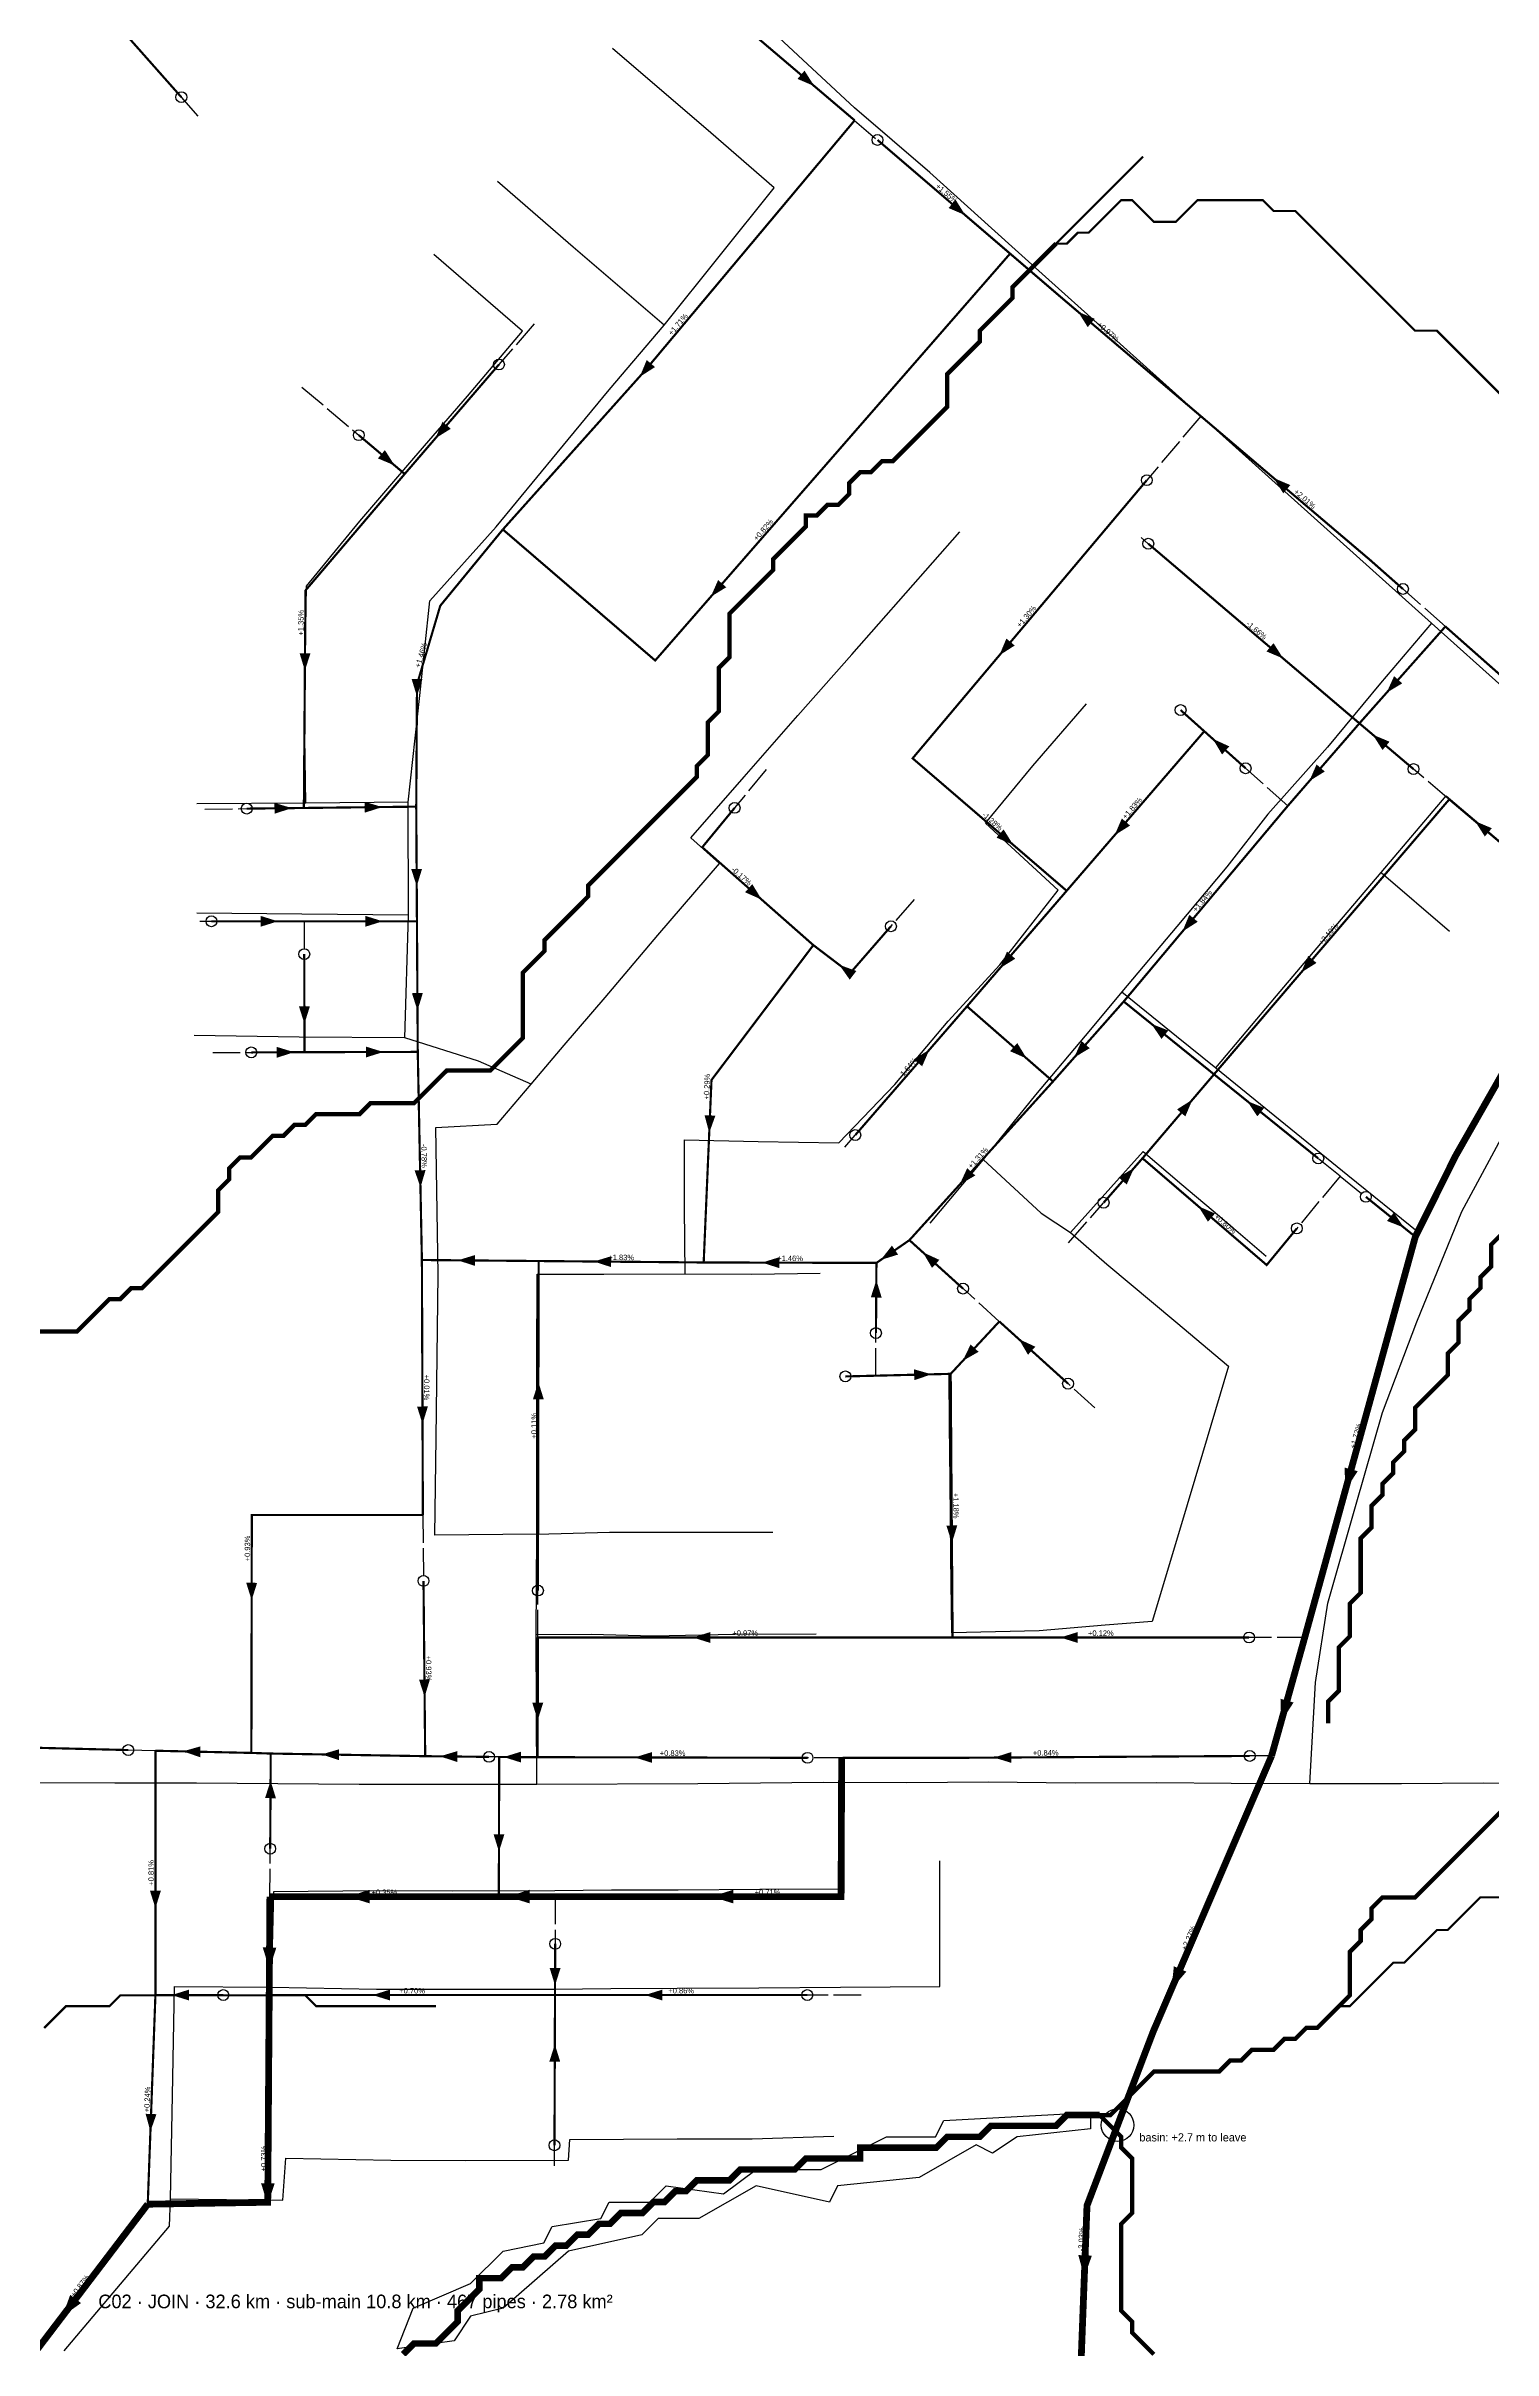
# Model space of a CAD drawing. Header units: metres. Extents: x 442821 to 452274, y 2561971 to 2571293.
# Drawn here: x 451205 to 451737, y 2568939 to 2569786 of the extents above; entities that cross this region are included whole.
import ezdxf
from ezdxf.enums import TextEntityAlignment as Align

# ---------------------------------------------------------------- set-up
doc = ezdxf.new("R2010")
doc.units = ezdxf.units.M
doc.header["$LTSCALE"] = 8
doc.linetypes.add('DASHDOT', pattern=[3.556, 2.54, -0.508, 0, -0.508])
doc.linetypes.add('DASHED', pattern=[1.524, 1.27, -0.254])
for name, color, linetype in [('A_ARROWS', 7, 'Continuous'), ('A_BASINS', 1, 'Continuous'), ('A_BRANCH', 7, 'Continuous'), ('A_BUILT_2006', 252, 'Continuous'), ('A_CATCH_LABEL', 7, 'Continuous'), ('A_GRADIENT', 8, 'Continuous'), ('A_HEAD_GAP', 8, 'Continuous'), ('A_HEADS', 8, 'Continuous'), ('A_LATERAL', 7, 'Continuous'), ('A_STREAMS', 5, 'Continuous'), ('A_SUBMAIN', 7, 'Continuous'), ('A_WADI', 4, 'Continuous')]:
    doc.layers.add(name, color=color, linetype=linetype)

msp = doc.modelspace()

# ---------------------------------------------------------------- linework, layer by layer
at = {"layer": 'A_ARROWS', "color": 2}
for points in [[(451487.22, 2569771.21), (451481.05, 2569773.84), (451483.64, 2569776.88)], [(451542.76, 2569723.71), (451536.6, 2569726.36), (451539.2, 2569729.39)], [(451584.18, 2569688.24), (451590.35, 2569685.61), (451587.76, 2569682.57)], [(451423.04, 2569664.26), (451425.61, 2569670.45), (451428.68, 2569667.88)], [(451347.88, 2569641.63), (451350.54, 2569647.78), (451353.57, 2569645.17)], [(451332.94, 2569631.68), (451326.76, 2569634.29), (451329.34, 2569637.34)], [(451656.09, 2569627.09), (451662.26, 2569624.47), (451659.67, 2569621.42)], [(451449.16, 2569583.39), (451451.86, 2569589.53), (451454.87, 2569586.9)], [(451555.27, 2569561.85), (451557.86, 2569568.04), (451560.92, 2569565.46)], [(451299.93, 2569556.23), (451297.98, 2569562.64), (451301.98, 2569562.61)], [(451659.66, 2569560.67), (451653.49, 2569563.29), (451656.08, 2569566.34)], [(451341.12, 2569546.77), (451339.16, 2569553.18), (451343.16, 2569553.16)], [(451697.65, 2569548.09), (451700.41, 2569554.2), (451703.4, 2569551.55)], [(451633.72, 2569531.16), (451639.82, 2569528.38), (451637.16, 2569525.4)], [(451692.56, 2569532.69), (451698.74, 2569530.09), (451696.16, 2569527.03)], [(451669.23, 2569515.6), (451671.91, 2569521.74), (451674.93, 2569519.12)], [(451328.34, 2569506.06), (451321.97, 2569503.99), (451321.92, 2569507.98)], [(451295.15, 2569505.67), (451288.78, 2569503.6), (451288.73, 2569507.6)], [(451597.65, 2569495.7), (451600.31, 2569501.85), (451603.34, 2569499.24)], [(451730.17, 2569500.88), (451736.35, 2569498.27), (451733.77, 2569495.22)], [(451560.38, 2569492.15), (451554.23, 2569494.81), (451556.83, 2569497.84)], [(451341.05, 2569476.91), (451339.01, 2569483.3), (451343.01, 2569483.32)], [(451467.91, 2569471.99), (451461.79, 2569474.72), (451464.43, 2569477.72)], [(451290.02, 2569464.04), (451283.62, 2569462.04), (451283.62, 2569466.04)], [(451328.54, 2569464.04), (451322.14, 2569462.04), (451322.14, 2569466.04)], [(451622.55, 2569460.25), (451625.13, 2569466.44), (451628.2, 2569463.87)], [(451555.42, 2569446.74), (451558.09, 2569452.89), (451561.12, 2569450.28)], [(451666.2, 2569445.17), (451668.84, 2569451.33), (451671.88, 2569448.73)], [(451496.38, 2569448.05), (451502.69, 2569445.77), (451500.26, 2569442.58)], [(451299.77, 2569426.33), (451297.75, 2569432.72), (451301.75, 2569432.74)], [(451341.33, 2569431.22), (451339.29, 2569437.61), (451343.29, 2569437.63)], [(451611.16, 2569426.34), (451617.4, 2569423.88), (451614.89, 2569420.77)], [(451295.98, 2569415.89), (451289.59, 2569413.86), (451289.57, 2569417.86)], [(451328.78, 2569415.98), (451322.38, 2569413.96), (451322.38, 2569417.96)], [(451529.56, 2569416.85), (451526.88, 2569410.71), (451523.86, 2569413.33)], [(451565.36, 2569413.55), (451559.23, 2569416.26), (451561.86, 2569419.27)], [(451582.75, 2569413.9), (451585.49, 2569420.02), (451588.49, 2569417.37)], [(451626.28, 2569398.46), (451623.65, 2569392.29), (451620.6, 2569394.88)], [(451646.42, 2569397.9), (451652.65, 2569395.43), (451650.14, 2569392.32)], [(451448.6, 2569386.26), (451446.87, 2569392.74), (451450.87, 2569392.57)], [(451342.42, 2569366.09), (451340.29, 2569372.45), (451344.29, 2569372.53)], [(451540.64, 2569367.16), (451543.45, 2569373.24), (451546.42, 2569370.56)], [(451604.82, 2569373.36), (451602.11, 2569367.23), (451599.1, 2569369.87)], [(451628.42, 2569359.25), (451634.58, 2569356.59), (451631.97, 2569353.56)], [(451704.06, 2569351.38), (451697.82, 2569353.84), (451700.33, 2569356.96)], [(451356.12, 2569339.36), (451362.53, 2569341.31), (451362.5, 2569337.31)], [(451406.14, 2569338.92), (451412.56, 2569340.87), (451412.53, 2569336.87)], [(451467.97, 2569338.52), (451474.38, 2569340.5), (451474.37, 2569336.5)], [(451511.64, 2569339.49), (451515.77, 2569344.77), (451518.05, 2569341.48)], [(451527.12, 2569342.34), (451533.21, 2569339.52), (451530.53, 2569336.56)], [(451510.04, 2569332.09), (451512, 2569325.68), (451508, 2569325.7)], [(451541.81, 2569302.38), (451544.7, 2569308.43), (451547.63, 2569305.71)], [(451562.41, 2569310.41), (451568.5, 2569307.59), (451565.81, 2569304.63)], [(451530.35, 2569297.44), (451524, 2569295.28), (451523.9, 2569299.28)], [(451385.78, 2569294.62), (451387.77, 2569288.22), (451383.77, 2569288.23)], [(451343.18, 2569279.2), (451341.16, 2569285.59), (451345.15, 2569285.61)], [(451682.49, 2569254.78), (451682.21, 2569263.15), (451687.03, 2569261.82)], [(451537.83, 2569235.43), (451535.79, 2569241.82), (451539.79, 2569241.85)], [(451280.35, 2569214.35), (451278.36, 2569220.76), (451282.36, 2569220.75)], [(451442.59, 2569200.65), (451448.99, 2569202.65), (451448.99, 2569198.65)], [(451577.69, 2569200.65), (451584.09, 2569202.65), (451584.09, 2569198.65)], [(451343.95, 2569178.79), (451341.89, 2569185.17), (451345.89, 2569185.21)], [(451658.9, 2569169.72), (451658.64, 2569178.1), (451663.46, 2569176.75)], [(451385.53, 2569170.24), (451383.55, 2569176.64), (451387.55, 2569176.64)], [(451255.09, 2569158.77), (451261.53, 2569160.62), (451261.44, 2569156.62)], [(451306.09, 2569157.65), (451312.52, 2569159.54), (451312.45, 2569155.54)], [(451349.56, 2569156.94), (451355.98, 2569158.87), (451355.94, 2569154.87)], [(451373.02, 2569156.69), (451379.43, 2569158.66), (451379.42, 2569154.66)], [(451421.2, 2569156.55), (451427.61, 2569158.53), (451427.6, 2569154.53)], [(451553.31, 2569156.49), (451559.69, 2569158.53), (451559.72, 2569154.53)], [(451287.31, 2569147.96), (451289.28, 2569141.55), (451285.28, 2569141.57)], [(451371.28, 2569121.9), (451369.3, 2569128.3), (451373.3, 2569128.29)], [(451244.97, 2569101.09), (451242.97, 2569107.49), (451246.97, 2569107.49)], [(451315.74, 2569105.36), (451323.74, 2569107.86), (451323.74, 2569102.86)], [(451374.55, 2569105.36), (451382.55, 2569107.86), (451382.55, 2569102.86)], [(451449.44, 2569105.36), (451457.44, 2569107.86), (451457.44, 2569102.86)], [(451286.88, 2569078.64), (451284.44, 2569086.66), (451289.44, 2569086.62)], [(451391.9, 2569072.69), (451389.93, 2569079.1), (451393.93, 2569079.08)], [(451618.57, 2569071.4), (451619.43, 2569079.73), (451624.03, 2569077.76)], [(451250.94, 2569069.15), (451257.34, 2569071.15), (451257.34, 2569067.15)], [(451324.84, 2569069.15), (451331.24, 2569071.15), (451331.24, 2569067.15)], [(451425, 2569069.15), (451431.4, 2569071.15), (451431.4, 2569067.15)], [(451391.83, 2569051.05), (451393.81, 2569044.64), (451389.81, 2569044.66)], [(451243.13, 2569019.01), (451241.36, 2569025.48), (451245.36, 2569025.33)], [(451286.26, 2568991.96), (451283.82, 2568999.97), (451288.82, 2568999.94)], [(451586.5, 2568965.43), (451584.31, 2568973.52), (451589.3, 2568973.33)], [(451210.78, 2568951.02), (451213.64, 2568958.9), (451217.62, 2568955.87)]]:
    msp.add_solid(points, dxfattribs=at)
at = {"layer": 'A_BASINS', "color": 1}
msp.add_circle((451598.75, 2569021.32), 6, dxfattribs=at)
at = {"layer": 'A_BRANCH', "color": 2, "const_width": 0.8}
for points in [[(451510.46, 2569751.4), (451559.22, 2569709.59)], [(451703.65, 2569586.26), (451691.54, 2569596.96), (451629.33, 2569649.83)], [(451609.49, 2569626.27), (451564.93, 2569573.33), (451523.41, 2569524.01)], [(451645.82, 2569520.33), (451630.62, 2569533.93)], [(451707.55, 2569520.02), (451687.66, 2569536.84)], [(451299.69, 2569451.96), (451299.81, 2569415.91)], [(451664.65, 2569351.09), (451653.56, 2569337.63), (451607.91, 2569376.89)], [(451690.03, 2569362.71), (451708.22, 2569348.02)], [(451541.91, 2569328.95), (451522.21, 2569346.78)], [(451509.91, 2569312.61), (451510.08, 2569338.41)], [(451343.54, 2569221.47), (451344.16, 2569157)], [(451234.98, 2569159.25), (451154.52, 2569161.26), (451145.15, 2569161.18)], [(451287.17, 2569122.95), (451287.37, 2569157.97)], [(451367.65, 2569156.74), (451344.16, 2569157)], [(451484.74, 2569156.39), (451385.51, 2569156.64)], [(451647.33, 2569157.08), (451538.74, 2569156.39), (451497.29, 2569156.36)], [(451391.96, 2569087.99), (451391.89, 2569069.15)], [(451269.91, 2569069.15), (451244.97, 2569069.15)]]:
    msp.add_lwpolyline(points, dxfattribs=at)
at = {"layer": 'A_BRANCH', "color": 2, "linetype": 'DASHED', "const_width": 0.8}
for points in [[(451385.63, 2569217.91), (451385.68, 2569244.89), (451385.87, 2569339.1)], [(451647.1, 2569200.65), (451581.12, 2569200.65), (451538.08, 2569200.65)]]:
    msp.add_lwpolyline(points, dxfattribs=at)
at = {"layer": 'A_BUILT_2006', "color": 252}
for points in [[(451502.01, 2569763.24), (451474.29, 2569788.98)], [(451449.14, 2569753.97), (451413.03, 2569785.07)], [(451529.76, 2569739.37), (451502.01, 2569763.24)], [(451472.52, 2569733.83), (451449.14, 2569753.97)], [(451552.34, 2569718.95), (451529.76, 2569739.37)], [(451398.53, 2569711.99), (451370.7, 2569736.07)], [(451432.06, 2569683.27), (451472.52, 2569733.83)], [(451432.06, 2569683.27), (451398.53, 2569711.99)], [(451572.24, 2569701.09), (451552.34, 2569718.95)], [(451380, 2569681.07), (451347.38, 2569709.24)], [(451592.52, 2569682.89), (451572.24, 2569701.09)], [(451359.73, 2569657.18), (451380, 2569681.07)], [(451411.76, 2569659.47), (451432.06, 2569683.27)], [(451615.42, 2569662.34), (451592.52, 2569682.89)], [(451637.44, 2569642.59), (451615.42, 2569662.34)], [(451340, 2569634.36), (451359.73, 2569657.18)], [(451392.63, 2569636.36), (451411.76, 2569659.47)], [(451370.24, 2569609.16), (451392.63, 2569636.36)], [(451660.27, 2569622.1), (451637.44, 2569642.59)], [(451320.14, 2569611.14), (451340, 2569634.36)], [(451680.62, 2569603.84), (451660.27, 2569622.1)], [(451300.49, 2569587.32), (451320.14, 2569611.14)], [(451345.91, 2569581.86), (451370.24, 2569609.16)], [(451520.87, 2569584.73), (451540.7, 2569607.24)], [(451714.2, 2569573.71), (451680.62, 2569603.84)], [(451300.01, 2569556.95), (451300.49, 2569587.32)], [(451501.05, 2569562.21), (451520.87, 2569584.73)], [(451342.16, 2569547.06), (451345.91, 2569581.86)], [(451714.2, 2569573.71), (451695.41, 2569551.6)], [(451741.25, 2569549.43), (451714.2, 2569573.71)], [(451481.22, 2569539.7), (451501.05, 2569562.21)], [(451299.96, 2569531.79), (451300.01, 2569556.95)], [(451695.41, 2569551.6), (451675.94, 2569528.12)], [(451337.94, 2569507.82), (451342.16, 2569547.06)], [(451567.55, 2569521.27), (451587.32, 2569543.98)], [(451461.4, 2569517.18), (451481.22, 2569539.7)], [(451300.26, 2569507.49), (451299.96, 2569531.79)], [(451675.94, 2569528.12), (451653.96, 2569503.41)], [(451441.83, 2569494.71), (451461.4, 2569517.18)], [(451550.18, 2569500.16), (451567.55, 2569521.27)], [(451695.62, 2569482.02), (451719.61, 2569510.22)], [(451719.61, 2569510.22), (451738.82, 2569493.92)], [(451300.26, 2569507.49), (451260.21, 2569507.29)], [(451337.94, 2569507.82), (451300.26, 2569507.49)], [(451338.03, 2569466.27), (451337.94, 2569507.82)], [(451576.86, 2569475.5), (451550.18, 2569500.16)], [(451653.96, 2569503.41), (451638.97, 2569484.06)], [(451452.42, 2569485.29), (451441.83, 2569494.71)], [(451429.72, 2569458.92), (451452.42, 2569485.29)], [(451638.97, 2569484.06), (451620.54, 2569462.1)], [(451555.4, 2569448.04), (451576.86, 2569475.5)], [(451673.46, 2569455.84), (451695.62, 2569482.02)], [(451695.62, 2569482.02), (451720.74, 2569460.45)], [(451298.84, 2569466.61), (451260.17, 2569467.03)], [(451338.03, 2569466.27), (451298.84, 2569466.61)], [(451336.68, 2569421.24), (451338.03, 2569466.27)], [(451410.28, 2569436.07), (451429.72, 2569458.92)], [(451620.54, 2569462.1), (451600.36, 2569438.05)], [(451657.21, 2569436.68), (451673.46, 2569455.84)], [(451536.48, 2569427.31), (451555.4, 2569448.04)], [(451395.32, 2569418.48), (451410.28, 2569436.07)], [(451600.36, 2569438.05), (451588.75, 2569424.21)], [(451600.36, 2569438.05), (451620.41, 2569421.78)], [(451634.83, 2569410.21), (451657.21, 2569436.68)], [(451516.9, 2569404.06), (451536.48, 2569427.31)], [(451588.75, 2569424.21), (451568.61, 2569400.22)], [(451297.84, 2569421.39), (451259.18, 2569422.04)], [(451336.68, 2569421.24), (451297.84, 2569421.39)], [(451363.77, 2569412.58), (451336.68, 2569421.24)], [(451383.07, 2569404.09), (451395.32, 2569418.48)], [(451620.41, 2569421.78), (451634.83, 2569410.21)], [(451383.07, 2569404.09), (451363.77, 2569412.58)], [(451634.83, 2569410.21), (451658.52, 2569390.87)], [(451370.56, 2569389.39), (451370.67, 2569389.43), (451383.07, 2569404.09)], [(451496.31, 2569382.63), (451516.9, 2569404.06)], [(451568.61, 2569400.22), (451549.35, 2569376.42)], [(451348.04, 2569388.17), (451370.56, 2569389.39)], [(451658.52, 2569390.87), (451683.44, 2569370.66)], [(451725.29, 2569357.29), (451744.81, 2569393.43)], [(451348.91, 2569334.12), (451348.04, 2569388.17)], [(451439.53, 2569358.73), (451439.46, 2569383.73)], [(451439.46, 2569383.73), (451466.57, 2569383.05)], [(451466.57, 2569383.05), (451496.31, 2569382.63)], [(451549.35, 2569376.42), (451529.73, 2569353.06)], [(451549.35, 2569376.42), (451570.62, 2569356.71)], [(451596.24, 2569366.16), (451608.13, 2569379.4)], [(451608.13, 2569379.4), (451622.41, 2569367.28)], [(451581.38, 2569349.57), (451596.24, 2569366.16)], [(451622.41, 2569367.28), (451636.17, 2569355.61)], [(451683.44, 2569370.66), (451709.56, 2569349.61)], [(451439.79, 2569334.39), (451439.53, 2569358.73)], [(451570.62, 2569356.71), (451581.38, 2569349.57)], [(451636.17, 2569355.61), (451653.33, 2569340.92)], [(451708.76, 2569316.79), (451725.29, 2569357.29)], [(451581.38, 2569349.57), (451594.83, 2569337.95)], [(451348.55, 2569304.12), (451348.91, 2569334.12)], [(451385.19, 2569301.69), (451385.3, 2569334.26)], [(451385.3, 2569334.26), (451409.79, 2569334.32)], [(451409.79, 2569334.32), (451439.79, 2569334.39)], [(451439.79, 2569334.39), (451464.3, 2569334.26)], [(451464.3, 2569334.26), (451489.41, 2569334.61)], [(451594.83, 2569337.95), (451620.21, 2569316.74)], [(451620.21, 2569316.74), (451639.54, 2569300.46)], [(451696.12, 2569283.37), (451708.76, 2569316.79)], [(451348.19, 2569274.12), (451348.55, 2569304.12)], [(451385.22, 2569271.69), (451385.19, 2569301.69)], [(451536.94, 2569278.9), (451536.84, 2569297.39)], [(451639.54, 2569300.46), (451629.93, 2569268.27)], [(451686.49, 2569249.67), (451696.12, 2569283.37)], [(451347.76, 2569238.31), (451348.19, 2569274.12)], [(451385.24, 2569238.65), (451385.22, 2569271.69)], [(451537.17, 2569258.25), (451536.94, 2569278.9)], [(451629.93, 2569268.27), (451621.51, 2569240.04)], [(451537.47, 2569230.31), (451537.17, 2569258.25)], [(451676.1, 2569213.3), (451686.49, 2569249.67)], [(451385.24, 2569238.65), (451347.76, 2569238.31)], [(451384.97, 2569201.77), (451385.24, 2569238.65)], [(451385.24, 2569238.65), (451411.94, 2569239.36)], [(451411.94, 2569239.36), (451441.94, 2569239.39)], [(451441.94, 2569239.39), (451471.94, 2569239.41)], [(451621.51, 2569240.04), (451611.49, 2569206.51)], [(451537.78, 2569202.4), (451537.47, 2569230.31)], [(451671.46, 2569184.1), (451676.1, 2569213.3)], [(451569.89, 2569203.04), (451537.78, 2569202.4)], [(451594.17, 2569205.15), (451569.89, 2569203.04)], [(451611.49, 2569206.51), (451594.17, 2569205.15)], [(451384.97, 2569201.77), (451405.19, 2569201.85)], [(451385.22, 2569146.7), (451384.97, 2569201.77)], [(451405.19, 2569201.85), (451427.89, 2569201.27)], [(451427.89, 2569201.27), (451457.88, 2569201.9)], [(451457.88, 2569201.9), (451487.88, 2569202.01)], [(451669.47, 2569146.94), (451671.46, 2569184.1)], [(451199.98, 2569147.34), (451230.01, 2569147.21)], [(451230.01, 2569147.21), (451260.04, 2569147.23)], [(451260.04, 2569147.23), (451290.02, 2569146.96)], [(451290.02, 2569146.96), (451319.92, 2569146.7)], [(451319.92, 2569146.7), (451385.22, 2569146.7)], [(451385.22, 2569146.7), (451444.35, 2569147)], [(451444.35, 2569147), (451490.54, 2569147.4)], [(451490.54, 2569147.4), (451521.2, 2569147.32)], [(451521.2, 2569147.32), (451551.2, 2569147.52)], [(451551.2, 2569147.52), (451583.14, 2569147.16)], [(451583.14, 2569147.16), (451613.14, 2569147.36)], [(451613.14, 2569147.36), (451640.47, 2569147.02)], [(451640.47, 2569147.02), (451669.47, 2569146.94)], [(451669.47, 2569146.94), (451703.12, 2569146.96)], [(451703.12, 2569146.96), (451733.12, 2569147.16)], [(451733.12, 2569147.16), (451763.19, 2569146.98)], [(451533.42, 2569096.49), (451533.42, 2569118.47)], [(451287.67, 2569072.07), (451288.51, 2569107.26)], [(451288.51, 2569107.26), (451326.52, 2569107.57)], [(451326.52, 2569107.57), (451354.07, 2569107.5)], [(451354.07, 2569107.5), (451391.83, 2569107.57)], [(451391.83, 2569107.57), (451412.72, 2569107.79)], [(451412.72, 2569107.79), (451437.15, 2569107.88)], [(451437.15, 2569107.88), (451467.15, 2569108.08)], [(451467.15, 2569108.08), (451497.14, 2569108.27)], [(451533.42, 2569072.29), (451533.42, 2569096.49)], [(451251.28, 2569032.25), (451252.04, 2569072.33)], [(451252.04, 2569072.33), (451287.67, 2569072.07)], [(451287.67, 2569072.07), (451326.24, 2569071.35)], [(451326.24, 2569071.35), (451353.79, 2569071.28)], [(451353.79, 2569071.28), (451391.55, 2569071.35)], [(451391.55, 2569071.35), (451412.44, 2569071.57)], [(451412.44, 2569071.57), (451436.87, 2569071.65)], [(451436.87, 2569071.65), (451466.87, 2569071.85)], [(451466.87, 2569071.85), (451496.87, 2569072.05)], [(451496.87, 2569072.05), (451533.42, 2569072.29)], [(451250.49, 2568994.19), (451251.28, 2569032.25)], [(451464.4, 2569016.26), (451494.46, 2569017.21)], [(451250.49, 2568994.19), (451291.8, 2568993.74), (451292.97, 2569009.13)], [(451292.97, 2569009.13), (451331.54, 2569008.42)], [(451331.54, 2569008.42), (451359.08, 2569008.35)], [(451359.08, 2569008.35), (451396.84, 2569008.42)], [(451396.84, 2569008.42), (451397.3, 2569016)], [(451397.3, 2569016), (451436.86, 2569016.33)], [(451436.86, 2569016.33), (451464.4, 2569016.26)], [(451250.15, 2568984.12), (451250.49, 2568994.19)], [(451230.8, 2568961.2), (451250.15, 2568984.12)], [(451211.45, 2568938.27), (451230.8, 2568961.2)]]:
    msp.add_lwpolyline(points, dxfattribs=at)
at = {"layer": 'A_HEAD_GAP', "color": 8, "linetype": 'DASHED'}
for points in [[(451260.72, 2569760.12), (451254.5, 2569767.14)], [(451502.07, 2569758.59), (451510.46, 2569751.4)], [(451384.19, 2569683.8), (451371.28, 2569668.81)], [(451298.86, 2569660.48), (451319.76, 2569642.82)], [(451629.33, 2569649.83), (451609.49, 2569626.27)], [(451607.36, 2569605.17), (451610.04, 2569602.9)], [(451719.27, 2569572.45), (451703.65, 2569586.26)], [(451469.52, 2569519.84), (451457.94, 2569505.75)], [(451661.31, 2569506.47), (451645.82, 2569520.33)], [(451720.7, 2569508.89), (451707.55, 2569520.02)], [(451263.16, 2569505.3), (451278.55, 2569505.48)], [(451523.92, 2569472.01), (451515.41, 2569462.22)], [(451261.26, 2569464.04), (451265.57, 2569464.04)], [(451299.65, 2569464.04), (451299.69, 2569451.96)], [(451266.02, 2569415.75), (451280.23, 2569415.82)], [(451498.43, 2569380.97), (451502.29, 2569385.42)], [(451680.54, 2569370.36), (451672.53, 2569376.83)], [(451680.54, 2569370.36), (451664.65, 2569351.09)], [(451680.54, 2569370.36), (451690.03, 2569362.71)], [(451580.71, 2569345.83), (451593.6, 2569360.55)], [(451555.26, 2569316.87), (451541.91, 2569328.95)], [(451509.8, 2569296.93), (451509.91, 2569312.61)], [(451590.34, 2569285.14), (451580.55, 2569294)], [(451343.31, 2569245.68), (451343.54, 2569221.47)], [(451385.59, 2569200.65), (451385.63, 2569217.91)], [(451667.55, 2569200.65), (451647.1, 2569200.65)], [(451244.98, 2569159), (451234.98, 2569159.25)], [(451371.37, 2569156.7), (451367.65, 2569156.74)], [(451497.29, 2569156.36), (451484.74, 2569156.39)], [(451655.37, 2569157.13), (451647.33, 2569157.08)], [(451287.07, 2569105.36), (451287.17, 2569122.95)], [(451392.01, 2569105.36), (451391.96, 2569087.99)], [(451286.81, 2569069.15), (451269.91, 2569069.15)], [(451504.48, 2569069.15), (451484.66, 2569069.15)], [(451391.68, 2569006.4), (451391.7, 2569013.9)]]:
    msp.add_lwpolyline(points, dxfattribs=at)
at = {"layer": 'A_HEADS', "color": 2}
for centre in [(451254.5, 2569767.14), (451510.46, 2569751.4), (451371.28, 2569668.81), (451319.76, 2569642.82), (451609.49, 2569626.27), (451610.04, 2569602.9), (451703.65, 2569586.26), (451621.91, 2569541.73), (451645.82, 2569520.33), (451707.55, 2569520.02), (451278.55, 2569505.48), (451457.94, 2569505.75), (451265.57, 2569464.04), (451515.41, 2569462.22), (451299.69, 2569451.96), (451280.23, 2569415.82), (451502.29, 2569385.42), (451672.53, 2569376.83), (451690.03, 2569362.71), (451593.6, 2569360.55), (451664.65, 2569351.09), (451541.91, 2569328.95), (451509.91, 2569312.61), (451498.65, 2569296.66), (451580.55, 2569294), (451343.54, 2569221.47), (451385.63, 2569217.91), (451647.1, 2569200.65), (451234.98, 2569159.25), (451367.65, 2569156.74), (451484.74, 2569156.39), (451647.33, 2569157.08), (451287.17, 2569122.95), (451391.96, 2569087.99), (451269.91, 2569069.15), (451484.66, 2569069.15), (451391.7, 2569013.9)]:
    msp.add_circle(centre, 2, dxfattribs=at)
at = {"layer": 'A_LATERAL', "color": 2, "linetype": 'DASHDOT', "const_width": 0.8}
for points in [[(451254.5, 2569767.14), (451209.49, 2569817.95)], [(451319.76, 2569642.82), (451336.63, 2569628.56)], [(451610.04, 2569602.9), (451687.66, 2569536.84)], [(451621.91, 2569541.73), (451630.62, 2569533.93)], [(451523.41, 2569524.01), (451523.38, 2569523.98), (451580.02, 2569475.26)], [(451278.55, 2569505.48), (451299.55, 2569505.72)], [(451299.55, 2569505.72), (451340.87, 2569506.21)], [(451457.94, 2569505.75), (451446.03, 2569491.27), (451486.88, 2569455.28)], [(451265.57, 2569464.04), (451299.65, 2569464.04)], [(451502.29, 2569385.42), (451543.38, 2569432.77)], [(451543.38, 2569432.77), (451575, 2569405.13)], [(451280.23, 2569415.82), (451299.81, 2569415.91)], [(451299.81, 2569415.91), (451341.43, 2569416.01)], [(451341.43, 2569416.01), (451342.95, 2569339.48)], [(451607.91, 2569376.89), (451634.2, 2569407.76)], [(451593.6, 2569360.55), (451607.91, 2569376.89)], [(451580.55, 2569294), (451555.26, 2569316.87)], [(451498.65, 2569296.66), (451509.8, 2569296.93)], [(451509.8, 2569296.93), (451537.38, 2569297.61)], [(451391.7, 2569013.9), (451391.89, 2569069.15)]]:
    msp.add_lwpolyline(points, dxfattribs=at)
at = {"layer": 'A_LATERAL', "color": 2, "const_width": 0.8}
for points in [[(451457.32, 2569796.63), (451502.07, 2569758.59)], [(451502.07, 2569758.59), (451424.55, 2569666.08), (451372.72, 2569608.14)], [(451559.22, 2569709.59), (451428.73, 2569559.96), (451372.72, 2569608.14)], [(451629.33, 2569649.83), (451577.99, 2569693.5), (451559.22, 2569709.59)], [(451371.28, 2569668.81), (451336.63, 2569628.56)], [(451336.63, 2569628.56), (451300.15, 2569585.72), (451299.55, 2569505.72)], [(451372.72, 2569608.14), (451349.71, 2569580.1), (451341.15, 2569551.16), (451340.87, 2569506.21)], [(451719.27, 2569572.45), (451687.66, 2569536.84)], [(451775.27, 2569522.96), (451719.27, 2569572.45)], [(451630.62, 2569533.93), (451580.02, 2569475.26)], [(451687.66, 2569536.84), (451661.31, 2569506.47)], [(451720.7, 2569508.89), (451634.2, 2569407.76)], [(451661.31, 2569506.47), (451601, 2569434.55)], [(451580.02, 2569475.26), (451543.38, 2569432.77)], [(451341.13, 2569464.04), (451341.43, 2569416.01)], [(451515.41, 2569462.22), (451500.42, 2569444.98), (451486.88, 2569455.28)], [(451601, 2569434.55), (451575, 2569405.13)], [(451634.2, 2569407.76), (451601, 2569434.55)], [(451575, 2569405.13), (451522.21, 2569346.78)], [(451522.21, 2569346.78), (451510.08, 2569338.41)], [(451385.87, 2569339.1), (451342.95, 2569339.48)], [(451446.56, 2569338.57), (451385.87, 2569339.1)], [(451510.08, 2569338.41), (451446.56, 2569338.57)], [(451537.38, 2569297.61), (451538.08, 2569200.65)], [(451343.31, 2569245.68), (451280.41, 2569245.68), (451280.25, 2569158.2)], [(451385.59, 2569200.65), (451385.51, 2569156.64)], [(451538.08, 2569200.65), (451468.71, 2569200.65), (451385.59, 2569200.65)], [(451244.98, 2569159), (451244.97, 2569069.15)], [(451280.25, 2569158.2), (451244.98, 2569159)], [(451344.16, 2569157), (451287.37, 2569157.97)], [(451385.51, 2569156.64), (451371.37, 2569156.7)], [(451391.89, 2569069.15), (451286.81, 2569069.15)], [(451484.66, 2569069.15), (451391.89, 2569069.15)]]:
    msp.add_lwpolyline(points, dxfattribs=at)
at = {"layer": 'A_LATERAL', "color": 2, "linetype": 'DASHED', "const_width": 0.8}
for points in [[(451752.02, 2569482.4), (451720.7, 2569508.89)], [(451340.87, 2569506.21), (451341.13, 2569464.04)], [(451299.65, 2569464.04), (451341.13, 2569464.04)], [(451486.88, 2569455.28), (451449.43, 2569405.68), (451446.56, 2569338.57)], [(451672.53, 2569376.83), (451634.2, 2569407.76)], [(451342.95, 2569339.48), (451343.31, 2569245.68)], [(451555.26, 2569316.87), (451537.38, 2569297.61)], [(451287.37, 2569157.97), (451280.25, 2569158.2)], [(451371.37, 2569156.7), (451371.24, 2569105.36)], [(451244.97, 2569069.15), (451242.15, 2568992.24)]]:
    msp.add_lwpolyline(points, dxfattribs=at)
at = {"layer": 'A_STREAMS', "color": 5}
for points, const_width in [([(451608.11, 2569745.28), (451604.11, 2569741.28), (451600.11, 2569737.28), (451596.11, 2569733.28), (451592.11, 2569729.28), (451588.11, 2569725.27), (451584.11, 2569721.27), (451580.11, 2569717.27), (451576.11, 2569713.27)], 0.8), ([(451740.13, 2569657.25), (451736.13, 2569661.25), (451732.13, 2569665.25), (451728.13, 2569669.25), (451724.13, 2569673.26), (451720.13, 2569677.26), (451716.13, 2569681.26), (451712.13, 2569681.26), (451708.12, 2569681.26), (451704.12, 2569685.26), (451700.12, 2569689.26), (451696.12, 2569693.26), (451692.12, 2569697.26), (451688.12, 2569701.27), (451684.12, 2569705.27), (451680.12, 2569709.27), (451676.12, 2569713.27), (451672.12, 2569717.27), (451668.12, 2569721.27), (451664.12, 2569725.27), (451660.12, 2569725.27), (451656.12, 2569725.27), (451652.12, 2569729.28), (451648.12, 2569729.28), (451644.12, 2569729.28), (451640.12, 2569729.28), (451636.12, 2569729.28), (451632.11, 2569729.28), (451628.11, 2569729.28), (451624.11, 2569725.27), (451620.11, 2569721.27), (451616.11, 2569721.27), (451612.11, 2569721.27), (451608.11, 2569725.27), (451604.11, 2569729.28), (451600.11, 2569729.28), (451596.11, 2569725.27), (451592.11, 2569721.27), (451588.11, 2569717.27), (451584.11, 2569717.27), (451580.11, 2569713.27), (451576.11, 2569713.27)], 0.8), ([(451576.11, 2569713.27), (451572.11, 2569709.27), (451568.11, 2569705.27), (451564.11, 2569701.27), (451560.1, 2569697.26), (451560.1, 2569693.26), (451556.1, 2569689.26), (451552.1, 2569685.26), (451548.1, 2569681.26), (451548.1, 2569677.26), (451544.1, 2569673.26), (451540.1, 2569669.25), (451536.1, 2569665.25), (451536.1, 2569661.25), (451536.1, 2569657.25), (451536.1, 2569653.25), (451532.1, 2569649.25), (451528.1, 2569645.25), (451524.1, 2569641.24), (451520.1, 2569637.24), (451516.1, 2569633.24), (451512.1, 2569633.24), (451508.1, 2569629.24), (451504.1, 2569629.24), (451500.1, 2569625.24), (451500.1, 2569621.24), (451496.1, 2569617.24), (451492.1, 2569617.24), (451488.09, 2569613.23), (451484.09, 2569613.23), (451484.09, 2569609.23), (451480.09, 2569605.23), (451476.09, 2569601.23), (451472.09, 2569597.23), (451472.09, 2569593.23), (451468.09, 2569589.23), (451464.09, 2569585.22), (451460.09, 2569581.22), (451456.09, 2569577.22), (451456.09, 2569573.22), (451456.09, 2569569.22), (451456.09, 2569565.22), (451456.09, 2569561.22), (451452.09, 2569557.22), (451452.09, 2569553.21), (451452.09, 2569549.21), (451452.09, 2569545.21), (451452.09, 2569541.21), (451448.09, 2569537.21), (451448.09, 2569533.21), (451448.09, 2569529.21), (451448.09, 2569525.2), (451444.09, 2569521.2), (451444.09, 2569517.2), (451440.09, 2569513.2), (451436.09, 2569509.2), (451432.09, 2569505.2), (451428.09, 2569501.2), (451424.09, 2569497.19), (451420.09, 2569493.19), (451416.08, 2569489.19), (451412.08, 2569485.19), (451408.08, 2569481.19), (451404.08, 2569477.19), (451404.08, 2569473.19), (451400.08, 2569469.18), (451396.08, 2569465.18), (451392.08, 2569461.18), (451388.08, 2569457.18), (451388.08, 2569453.18), (451384.08, 2569449.18), (451380.08, 2569445.18), (451380.08, 2569441.17), (451380.08, 2569437.17), (451380.08, 2569433.17), (451380.08, 2569429.17), (451380.08, 2569425.17), (451380.08, 2569421.17), (451376.08, 2569417.17), (451372.08, 2569413.16), (451368.08, 2569409.16), (451364.08, 2569409.16), (451360.08, 2569409.16), (451356.08, 2569409.16), (451352.08, 2569409.16), (451348.08, 2569405.16), (451344.07, 2569401.16), (451340.07, 2569397.16), (451336.07, 2569397.16), (451332.07, 2569397.16), (451328.07, 2569397.16), (451324.07, 2569397.16), (451320.07, 2569393.16), (451316.07, 2569393.16), (451312.07, 2569393.16), (451308.07, 2569393.16), (451304.07, 2569393.16), (451300.07, 2569389.16), (451296.07, 2569389.16), (451292.07, 2569385.16), (451288.07, 2569385.16), (451284.07, 2569381.15), (451280.07, 2569377.15), (451276.07, 2569377.15), (451272.06, 2569373.15), (451272.06, 2569369.15), (451268.06, 2569365.15), (451268.06, 2569361.15), (451268.06, 2569357.15), (451264.06, 2569353.14), (451260.06, 2569349.14), (451256.06, 2569345.14), (451252.06, 2569341.14), (451248.06, 2569337.14), (451244.06, 2569333.14), (451240.06, 2569329.14), (451236.06, 2569329.14), (451232.06, 2569325.13), (451228.06, 2569325.13), (451224.06, 2569321.13), (451220.06, 2569317.13), (451216.06, 2569313.13), (451212.06, 2569313.13), (451208.06, 2569313.13), (451204.06, 2569313.13), (451200.05, 2569313.13)], 1.6), ([(451740.13, 2569349.14), (451736.13, 2569345.14), (451736.13, 2569341.14), (451736.13, 2569337.14), (451732.13, 2569333.14), (451732.13, 2569329.14), (451728.13, 2569325.13), (451728.13, 2569321.13), (451724.13, 2569317.13), (451724.13, 2569313.13), (451724.13, 2569309.13), (451720.13, 2569305.13), (451720.13, 2569301.13), (451720.13, 2569297.12), (451716.13, 2569293.12), (451712.13, 2569289.12), (451708.12, 2569285.12), (451708.12, 2569281.12), (451708.12, 2569277.12), (451704.12, 2569273.12), (451704.12, 2569269.11), (451700.12, 2569265.11), (451700.12, 2569261.11), (451696.12, 2569257.11), (451696.12, 2569253.11), (451692.12, 2569249.11), (451692.12, 2569245.11), (451692.12, 2569241.1), (451688.12, 2569237.1), (451688.12, 2569233.1), (451688.12, 2569229.1), (451688.12, 2569225.1), (451688.12, 2569221.1), (451688.12, 2569217.1), (451684.12, 2569213.1), (451684.12, 2569209.09), (451684.12, 2569205.09), (451684.12, 2569201.09), (451680.12, 2569197.09), (451680.12, 2569193.09), (451680.12, 2569189.09), (451680.12, 2569185.09), (451680.12, 2569181.08), (451676.12, 2569177.08), (451676.12, 2569173.08), (451676.12, 2569169.08)], 1.6), ([(451740.13, 2569137.07), (451736.13, 2569133.07), (451732.13, 2569129.07), (451728.13, 2569125.06), (451724.13, 2569121.06), (451720.13, 2569117.06), (451716.13, 2569113.06), (451712.13, 2569109.06), (451708.12, 2569105.06), (451704.12, 2569105.06), (451700.12, 2569105.06), (451696.12, 2569105.06), (451692.12, 2569101.06), (451692.12, 2569097.05), (451688.12, 2569093.05), (451688.12, 2569089.05), (451684.12, 2569085.05), (451684.12, 2569081.05), (451684.12, 2569077.05), (451684.12, 2569073.05), (451684.12, 2569069.04), (451680.12, 2569065.04)], 1.6), ([(451752.13, 2569105.06), (451748.13, 2569105.06), (451744.13, 2569105.06), (451740.13, 2569105.06), (451736.13, 2569105.06), (451732.13, 2569105.06), (451728.13, 2569101.06), (451724.13, 2569097.05), (451720.13, 2569093.05), (451716.13, 2569093.05), (451712.13, 2569089.05), (451708.12, 2569085.05), (451704.12, 2569081.05), (451700.12, 2569081.05), (451696.12, 2569077.05), (451692.12, 2569073.05), (451688.12, 2569069.04), (451684.12, 2569065.04), (451680.12, 2569065.04)], 0.8), ([(451348.08, 2569065.04), (451344.07, 2569065.04), (451340.07, 2569065.04), (451336.07, 2569065.04), (451332.07, 2569065.04), (451328.07, 2569065.04), (451324.07, 2569065.04), (451320.07, 2569065.04), (451316.07, 2569065.04), (451312.07, 2569065.04), (451308.07, 2569065.04), (451304.07, 2569065.04), (451300.07, 2569069.04), (451296.07, 2569069.04), (451292.07, 2569069.04), (451288.07, 2569069.04), (451284.07, 2569069.04), (451280.07, 2569069.04), (451276.07, 2569069.04), (451272.06, 2569069.04), (451268.06, 2569069.04), (451264.06, 2569069.04), (451260.06, 2569069.04), (451256.06, 2569069.04), (451252.06, 2569069.04), (451248.06, 2569069.04), (451244.06, 2569069.04), (451240.06, 2569069.04), (451236.06, 2569069.04), (451232.06, 2569069.04), (451228.06, 2569065.04), (451224.06, 2569065.04), (451220.06, 2569065.04), (451216.06, 2569065.04), (451212.06, 2569065.04), (451208.06, 2569061.04), (451204.06, 2569057.04)], 0.8), ([(451680.12, 2569065.04), (451676.12, 2569061.04), (451672.12, 2569057.04), (451668.12, 2569057.04), (451664.12, 2569053.04), (451660.12, 2569053.04), (451656.12, 2569049.04), (451652.12, 2569049.04), (451648.12, 2569049.04), (451644.12, 2569045.04), (451640.12, 2569045.04), (451636.12, 2569041.04), (451632.11, 2569041.04), (451628.11, 2569041.04), (451624.11, 2569041.04), (451620.11, 2569041.04), (451616.11, 2569041.04), (451612.11, 2569041.04), (451608.11, 2569037.03), (451604.11, 2569033.03), (451600.11, 2569029.03), (451596.11, 2569025.03), (451592.11, 2569025.03)], 1.6), ([(451592.11, 2569025.03), (451588.11, 2569025.03), (451584.11, 2569025.03), (451580.11, 2569025.03), (451576.11, 2569021.03), (451572.11, 2569021.03), (451568.11, 2569021.03), (451564.11, 2569021.03), (451560.1, 2569021.03), (451556.1, 2569021.03), (451552.1, 2569021.03), (451548.1, 2569017.03), (451544.1, 2569017.03), (451540.1, 2569017.03), (451536.1, 2569017.03), (451532.1, 2569013.03), (451528.1, 2569013.03), (451524.1, 2569013.03), (451520.1, 2569013.03), (451516.1, 2569013.03), (451512.1, 2569013.03), (451508.1, 2569013.03), (451504.1, 2569013.03), (451504.1, 2569009.02), (451500.1, 2569009.02), (451496.1, 2569009.02), (451492.1, 2569009.02), (451488.09, 2569009.02), (451484.09, 2569009.02), (451480.09, 2569005.02), (451476.09, 2569005.02), (451472.09, 2569005.02), (451468.09, 2569005.02), (451464.09, 2569005.02), (451460.09, 2569005.02), (451456.09, 2569001.02), (451452.09, 2569001.02), (451448.09, 2569001.02), (451444.09, 2569001.02), (451440.09, 2568997.02), (451436.09, 2568997.02), (451432.09, 2568993.02), (451428.09, 2568993.02), (451424.09, 2568989.02), (451420.09, 2568989.02), (451416.08, 2568989.02), (451412.08, 2568985.02), (451408.08, 2568985.02), (451404.08, 2568981.01), (451400.08, 2568981.01), (451396.08, 2568977.01), (451392.08, 2568977.01), (451388.08, 2568973.01), (451384.08, 2568973.01), (451380.08, 2568969.01), (451376.08, 2568969.01), (451372.08, 2568965.01), (451368.08, 2568965.01), (451364.08, 2568965.01), (451364.08, 2568961.01), (451360.08, 2568957.01), (451356.08, 2568953), (451356.08, 2568949), (451352.08, 2568945), (451348.08, 2568941), (451344.07, 2568941), (451340.07, 2568941), (451336.07, 2568937)], 2.4), ([(451612.11, 2568937), (451608.11, 2568941), (451604.11, 2568945), (451604.11, 2568949), (451600.11, 2568953), (451600.11, 2568957.01), (451600.11, 2568961.01), (451600.11, 2568965.01), (451600.11, 2568969.01), (451600.11, 2568973.01), (451600.11, 2568977.01), (451600.11, 2568981.01), (451600.11, 2568985.02), (451604.11, 2568989.02), (451604.11, 2568993.02), (451604.11, 2568997.02), (451604.11, 2569001.02), (451604.11, 2569005.02), (451604.11, 2569009.02), (451600.11, 2569013.03), (451600.11, 2569017.03), (451596.11, 2569021.03), (451592.11, 2569025.03)], 1.6)]:
    msp.add_lwpolyline(points, dxfattribs=dict(at, const_width=const_width))
at = {"layer": 'A_SUBMAIN', "color": 2, "const_width": 2.5}
for points in [[(451801.56, 2569499.73), (451772.65, 2569464.95), (451723.02, 2569377.77), (451708.22, 2569348.02)], [(451708.22, 2569348.02), (451667.55, 2569200.65)], [(451667.55, 2569200.65), (451655.37, 2569157.13)], [(451497.29, 2569156.36), (451497.08, 2569105.36), (451392.01, 2569105.36)], [(451655.37, 2569157.13), (451611.83, 2569055.69), (451598.75, 2569021.32)], [(451287.07, 2569105.36), (451286.81, 2569069.15)], [(451392.01, 2569105.36), (451371.24, 2569105.36)], [(451286.81, 2569069.15), (451286.27, 2568992.95), (451242.15, 2568992.24)], [(451242.15, 2568992.24), (451194.92, 2568930.17)]]:
    msp.add_lwpolyline(points, dxfattribs=at)
at = {"layer": 'A_SUBMAIN', "color": 2, "linetype": 'DASHED', "const_width": 2.5}
msp.add_lwpolyline([(451371.24, 2569105.36), (451287.07, 2569105.36)], dxfattribs=at)
at = {"layer": 'A_SUBMAIN', "color": 2, "linetype": 'DASHDOT', "const_width": 2.5}
msp.add_lwpolyline([(451598.75, 2569021.32), (451587.5, 2568991.73), (451585.36, 2568935.13)], dxfattribs=at)
at = {"layer": 'A_WADI', "color": 4}
msp.add_lwpolyline([(451588.8, 2569020.01), (451561.8, 2569017.01), (451552.8, 2569011.01), (451546.8, 2569014.01), (451525.8, 2569002.01), (451495.8, 2568999.01), (451492.8, 2568993.01), (451465.8, 2568999.01), (451444.8, 2568987.01), (451429.8, 2568987.01), (451423.8, 2568981.01), (451396.8, 2568975.01), (451372.8, 2568954.01), (451360.8, 2568951.01), (451354.8, 2568942.01), (451333.8, 2568939.01), (451339.8, 2568954.01), (451360.8, 2568963.01), (451372.8, 2568975.01), (451387.8, 2568978.01), (451390.8, 2568984.01), (451408.8, 2568987.01), (451411.8, 2568993.01), (451426.8, 2568993.01), (451432.8, 2568999.01), (451453.8, 2568996.01), (451465.8, 2569005.01), (451489.8, 2569005.01), (451513.8, 2569017.01), (451531.8, 2569017.01), (451534.8, 2569023.01), (451588.8, 2569026.01), (451588.8, 2569020.01)], close=True, dxfattribs=at)

# ---------------------------------------------------------------- texts
at = {"layer": 'A_BASINS', "color": 1}
msp.add_text('basin: +2.7 m to leave', height=3, dxfattribs=at).set_placement((451606.75, 2569015.32))
at = {"layer": 'A_CATCH_LABEL', "color": 2}
msp.add_text('C02 · JOIN · 32.6 km · sub-main 10.8 km · 467 pipes · 2.78 km²', height=5, dxfattribs=at).set_placement((451318.54, 2568956.48), align=Align.MIDDLE_CENTER)
at = {"layer": 'A_GRADIENT', "color": 2}
for s, rotation, p in [('+1.55%', -40.60661, (451534.84, 2569730.49)), ('+1.71%', 50.03983, (451438.35, 2569682.54)), ('+0.97%', 319.61413, (451594.25, 2569679.68)), ('+2.01%', 319.63922, (451666.59, 2569618.16)), ('+0.82%', 48.90687, (451469.7, 2569606.94)), ('+1.35%', 89.56931, (451300.06, 2569573.85)), ('+1.30%', 49.90929, (451566.45, 2569575.14)), ('-1.66%', -40.39786, (451648.85, 2569569.87)), ('+1.46%', 73.53169, (451344.2, 2569561.47)), ('+1.83%', 49.22421, (451605.32, 2569504.59)), ('-1.28%', -40.70194, (451551.68, 2569499.63)), ('-0.17%', -41.37476, (451459.42, 2569479.47)), ('+1.84%', 50.01771, (451631.15, 2569470.51)), ('+2.19%', 49.46052, (451677.45, 2569458.32)), ('+0.29%', 87.55306, (451449.32, 2569403.18)), ('-1.64%', 49.05121, (451522.83, 2569409.09)), ('-0.78%', -88.86081, (451342.19, 2569377.74)), ('+1.31%', 47.8602, (451548.6, 2569375.96)), ('+0.80%', 319.30575, (451637.34, 2569351.58)), ('+1.83%', 359.50565, (451416.21, 2569338.84)), ('+1.46%', 359.85103, (451478.32, 2569338.49)), ('+0.01%', -89.78161, (451343.13, 2569292.58)), ('+0.11%', 89.88759, (451385.75, 2569278.5)), ('+1.72%', 74.56943, (451687.89, 2569274.33)), ('+1.18%', -89.58767, (451537.73, 2569249.13)), ('+0.93%', 89.89724, (451280.39, 2569233.39)), ('+0.97%', 360, (451461.84, 2569200.65)), ('+0.12%', 360, (451592.59, 2569200.65)), ('+0.93%', -89.44791, (451343.85, 2569189.23)), ('+0.83%', 359.85654, (451435.13, 2569156.51)), ('+0.84%', 0.36261, (451572.31, 2569156.61)), ('+0.81%', 89.99404, (451244.97, 2569114.08)), ('+0.35%', 360, (451329.16, 2569105.36)), ('+0.71%', 360, (451470.04, 2569105.36)), ('+2.27%', 66.77078, (451626.35, 2569089.51)), ('+0.70%', 360, (451339.35, 2569069.15)), ('+0.86%', 360, (451438.28, 2569069.15)), ('+0.24%', 87.89996, (451243.56, 2569030.7)), ('+0.73%', 89.59264, (451286.38, 2569008.99)), ('-3.03%', 87.84393, (451587.03, 2568979.25)), ('+0.87%', 52.73164, (451218.53, 2568961.2))]:
    msp.add_text(s, height=2, rotation=rotation, dxfattribs=at).set_placement(p, align=Align.BOTTOM_CENTER)

doc.saveas('drawing.dxf')
